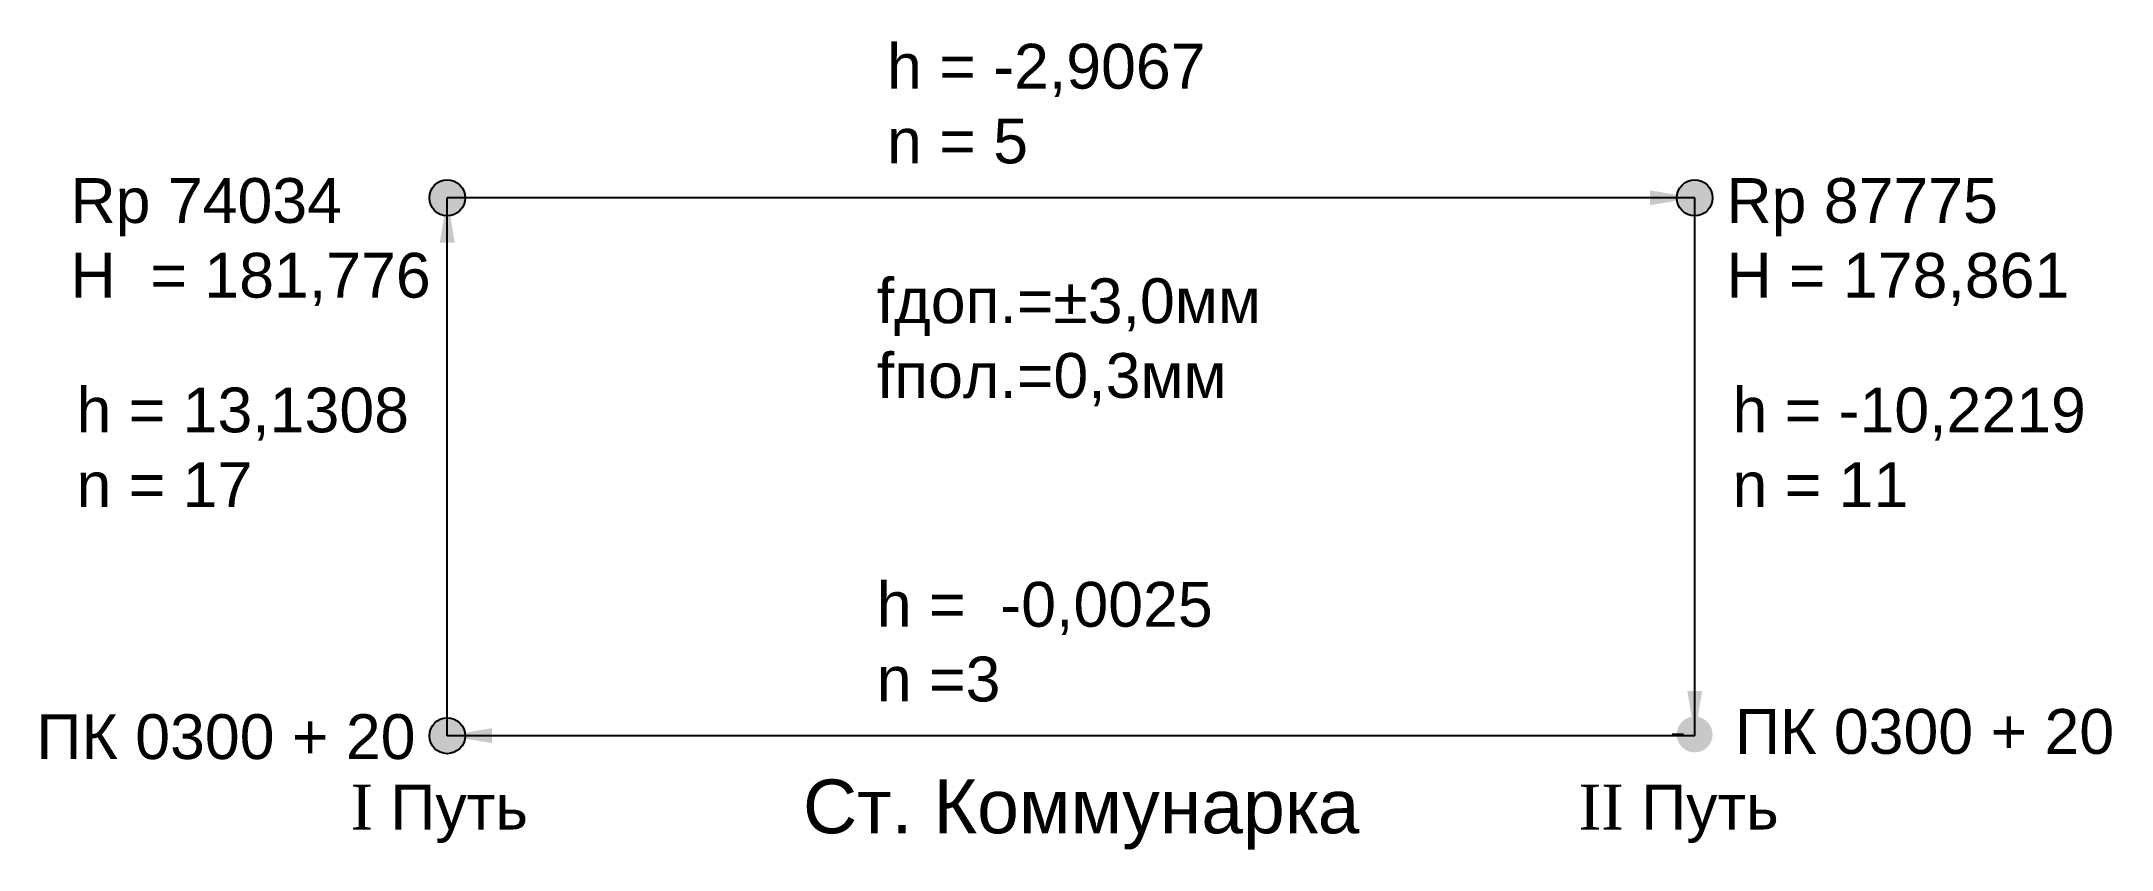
# Model space of a CAD drawing. Header units: millimetres. Extents: x 2455 to 4955, y 1694 to 3201.
# Drawn here: x 2455 to 2570.4, y 1693.6 to 1738.7 of the extents above; entities outside this region: 1.
import ezdxf

# ---------------------------------------------------------------- set-up
doc = ezdxf.new("R2010")
doc.units = ezdxf.units.MM
doc.layers.add('Пикеты', color=7, linetype='Continuous')
doc.styles.get("Standard").update_dxf_attribs({"font": 'arial.ttf'})

msp = doc.modelspace()

# ---------------------------------------------------------------- hatches: boundary and pattern name
h = msp.add_hatch(color=256)
h.dxf.hatch_style = 1
h.paths.add_polyline_path([(4953.35, 3200.09, 1), (4955.35, 3200.09, 1)])
h = msp.add_hatch(color=256)
h.dxf.hatch_style = 1
h.paths.add_polyline_path([(2476.59, 1729.97, 1), (2478.59, 1729.97, 1)])
h = msp.add_hatch(color=256)
h.dxf.hatch_style = 1
h.paths.add_polyline_path([(2546.17, 1729.97, 1), (2548.17, 1729.97, 1)])
h = msp.add_hatch(color=256)
h.dxf.hatch_style = 1
h.paths.add_polyline_path([(2476.59, 1699.97, 1), (2478.59, 1699.97, 1)])
h = msp.add_hatch(color=256)
h.dxf.hatch_style = 1
h.paths.add_polyline_path([(2546.17, 1700.04, 1), (2548.17, 1700.04, 1)])

# ---------------------------------------------------------------- linework, layer by layer
for p, q in [((2477.59, 1699.97), (2477.59, 1729.97)), ((2547.17, 1729.97), (2477.59, 1729.97)), ((2547.17, 1699.97), (2547.17, 1729.97)), ((2547.17, 1699.97), (2477.59, 1699.97)), ((2546.55, 1700.04), (2545.92, 1700.04))]:
    msp.add_line(p, q)
for points in [[(2478.01, 1727.47), (2477.17, 1727.47), (2477.59, 1729.97)], [(2544.67, 1729.56), (2544.67, 1730.39), (2547.17, 1729.97)], [(2546.76, 1702.47), (2547.59, 1702.47), (2547.17, 1699.97)], [(2480.09, 1700.39), (2480.09, 1699.56), (2477.59, 1699.97)]]:
    msp.add_solid(points)
at = {"layer": 'Пикеты'}
for centre in [(2477.59, 1729.97), (2547.17, 1729.97), (2477.59, 1699.97)]:
    msp.add_circle(centre, 1, dxfattribs=at)

# ---------------------------------------------------------------- texts
at = {"attachment_point": 1}
for s, width, insert, char_height in [('h = -2,9067\\Pn = 5', 24.3373, (2502.12, 1738.56), 2.5), ('fдоп.=±3,0мм\\Pfпол.=0,3мм', 8.2492, (2501.55, 1725.48), 2.5), ('h = 13,1308\\Pn = 17', 24.3373, (2456.91, 1719.39), 2.5), ('h = -10,2219\\Pn = 11', 24.3373, (2549.28, 1719.39), 2.5), ('h =  -0,0025\\Pn =3', 27.4171, (2501.55, 1708.55), 2.5), ('Ст. Коммунарка', 46.7769, (2497.43, 1697.53), 3), ('{\\fBook Antiqua|b0|i0|c0|p18;I} Путь', 14.3758, (2472.19, 1697.24), 2.5), ('{\\fBook Antiqua|b0|i0|c0|p18;II} Путь', 14.3758, (2540.7, 1697.24), 2.5)]:
    msp.add_mtext_dynamic_manual_height_columns(s, width=width, gutter_width=12.5, heights=[0], dxfattribs=dict(at, insert=insert, char_height=char_height))
at = {"layer": 'Пикеты', "char_height": 2.5, "attachment_point": 1}
for s, width, gutter_width, heights, insert in [('Rp 74034\\PH  = 181,776', 55.5668, 0, [8.88], (2456.57, 1731.07)), ('Rp 87775\\PH = 178,861', 55.5668, 0, [9.04], (2548.94, 1731.07)), ('ПК 0300 + 20', 25.9779, 12.5, [5.2], (2454.67, 1701.17)), ('ПК 0300 + 20', 25.9429, 12.5, [2.78], (2549.42, 1701.46))]:
    msp.add_mtext_dynamic_manual_height_columns(s, width=width, gutter_width=gutter_width, heights=heights, dxfattribs=dict(at, insert=insert))

doc.saveas('drawing.dxf')
